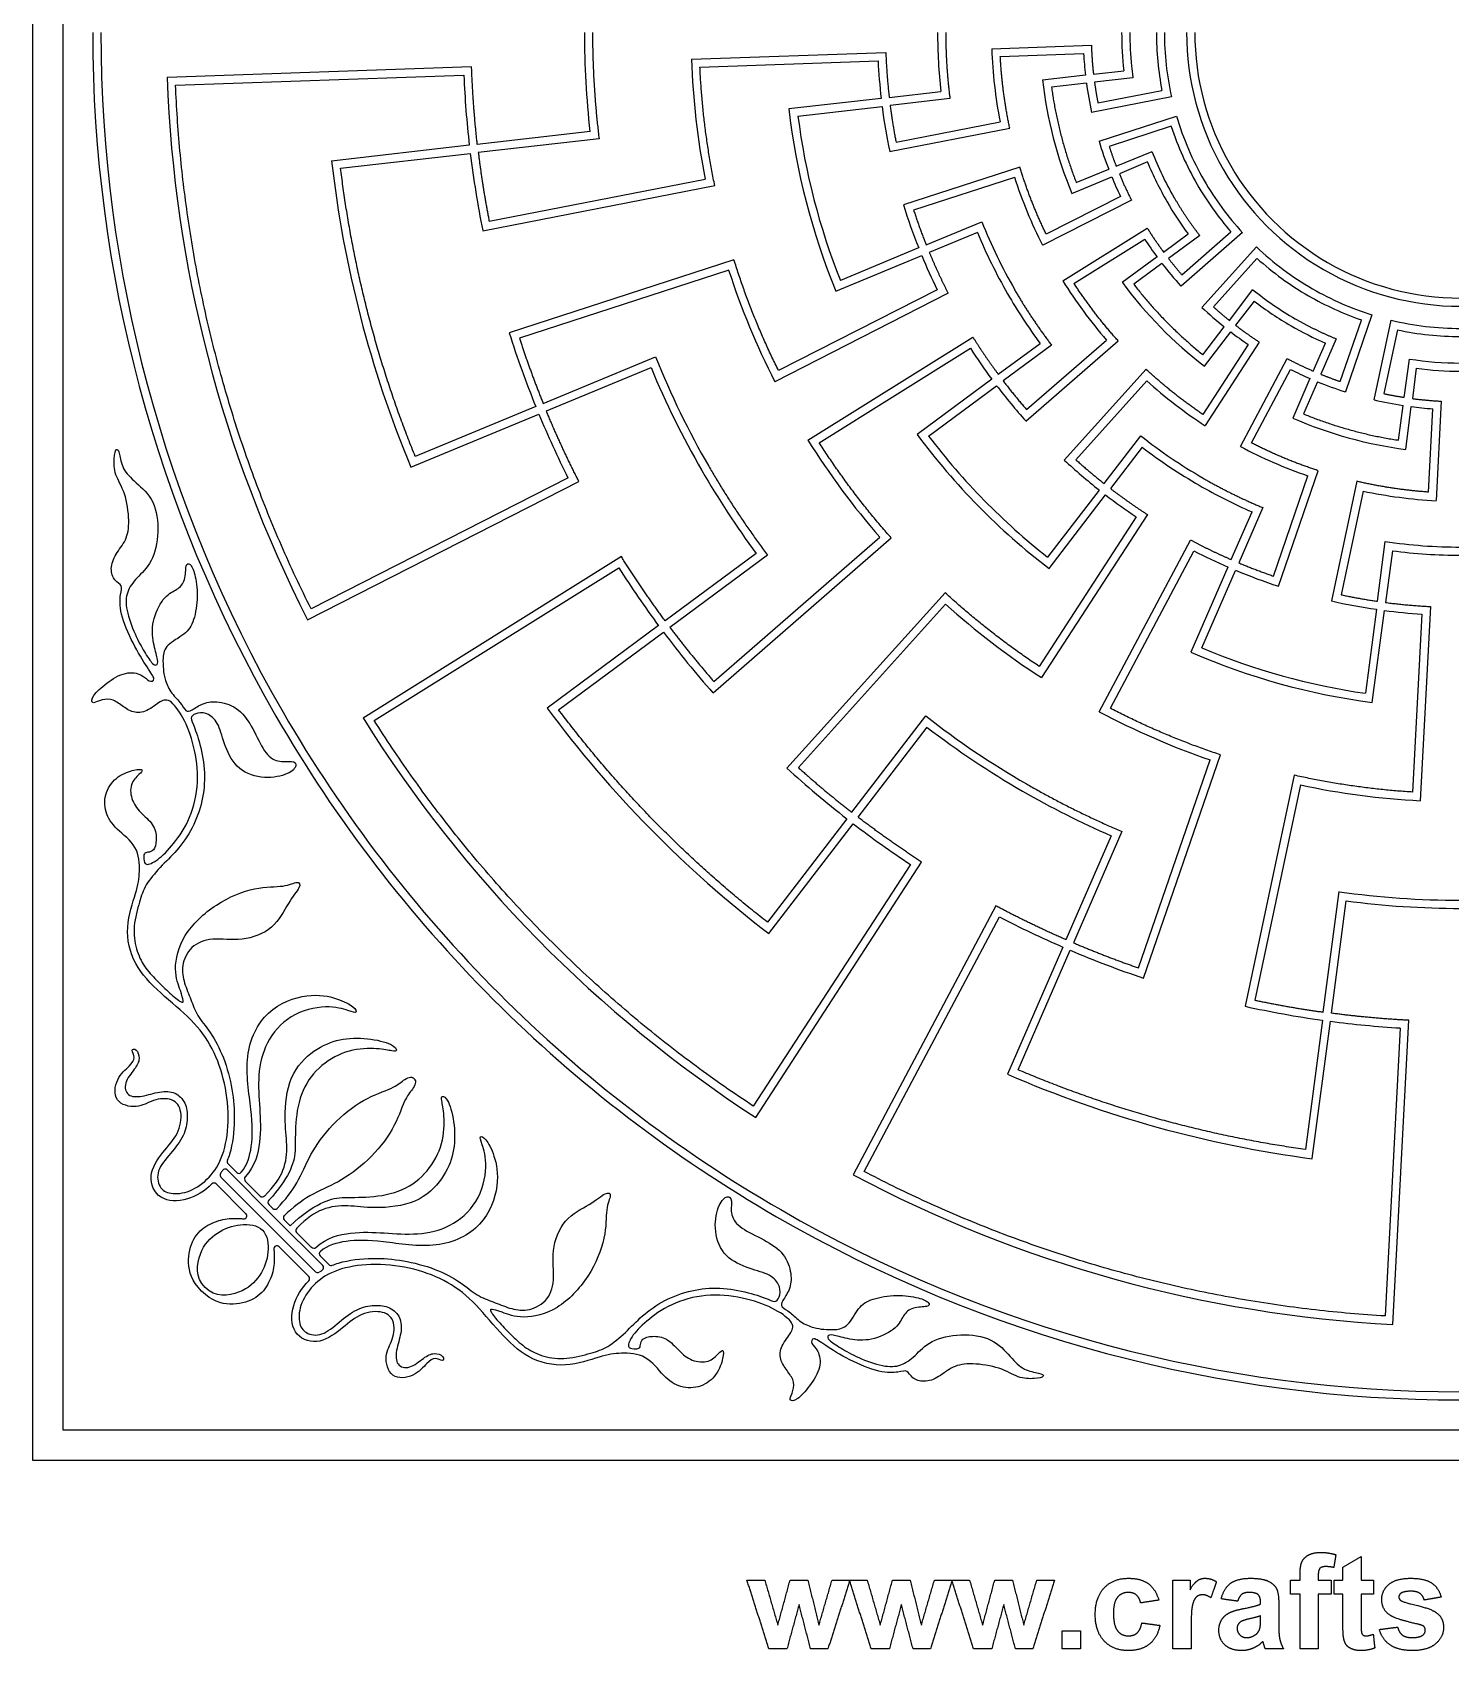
# Model space of a CAD drawing. Header units: millimetres. Extents: x -310 to 90, y -121 to 105.
# Drawn here: x -310.3 to -206.2, y -118.9 to 0 of the extents above; entities that cross this region are included whole.
import ezdxf

# ---------------------------------------------------------------- set-up
doc = ezdxf.new("R2010")
doc.units = ezdxf.units.MM
doc.header["$MEASUREMENT"] = 0
doc.layers.add('Layer 03', color=5, linetype='Continuous')

msp = doc.modelspace()

# ---------------------------------------------------------------- linework, layer by layer
at = {"layer": 'Layer 03'}
for p, q in [((-261.3, -2.55), (-248.22, -2.09)), ((-239.24, -1.78), (-233.12, -1.56)), ((-299.81, -3.89), (-278.64, -3.15)), ((-229.5, -3.34), (-232.32, -3.66)), ((-232.91, -3.73), (-235.48, -4.02)), ((-226.66, -4.73), (-232.54, -5.88)), ((-254.11, -6.15), (-247.92, -5.44)), ((-242.94, -4.87), (-247.33, -5.37)), ((-247.37, -8.76), (-238.55, -7.04)), ((-231.99, -8), (-226.3, -6.15)), ((-268.71, -7.81), (-277.58, -8.82)), ((-287.69, -9.97), (-278.17, -8.89)), ((-230.73, -9.83), (-228.1, -8.74)), ((-237.81, -9.89), (-246.36, -12.67)), ((-233.66, -11.04), (-231.28, -10.06)), ((-277.25, -14.57), (-260.21, -11.26)), ((-230.41, -12.05), (-235.87, -14.83)), ((-244.68, -15.61), (-240.6, -13.92)), ((-233.83, -18.44), (-228.63, -15.2)), ((-224.6, -14.92), (-226.89, -16.61)), ((-221.45, -14.71), (-225.97, -18.64)), ((-245.24, -15.84), (-250.98, -18.22)), ((-224.43, -20.2), (-220.43, -15.75)), ((-258.8, -16.71), (-275.31, -22.07)), ((-227.37, -16.97), (-229.44, -18.5)), ((-243.87, -18.91), (-255.53, -24.85)), ((-222.42, -21.16), (-220.69, -18.9)), ((-211.95, -20.75), (-213.9, -26.41)), ((-211.79, -26.99), (-210.54, -21.14)), ((-224.36, -23.68), (-222.79, -21.63)), ((-214.57, -22.51), (-215.71, -25.11)), ((-252.54, -30.14), (-241.44, -23.2)), ((-235.48, -22.97), (-239.03, -25.6)), ((-237.37, -28.55), (-230.59, -22.66)), ((-221.04, -22.92), (-224.37, -28.06)), ((-272.81, -27.26), (-264.56, -23.84)), ((-228.53, -24.75), (-234.54, -31.43)), ((-220.8, -30.16), (-217.93, -24.76)), ((-209.57, -26.81), (-209.2, -24)), ((-244.51, -29.66), (-239.51, -25.96)), ((-215.95, -25.66), (-216.97, -28.03)), ((-273.36, -27.49), (-282.21, -31.15)), ((-209.99, -29.96), (-209.65, -27.41)), ((-207.49, -27.65), (-207.81, -33.77)), ((-231.62, -33.14), (-228.93, -29.63)), ((-270.99, -32.73), (-289.86, -42.35)), ((-218.82, -40.69), (-215.89, -32.2)), ((-213.06, -32.98), (-214.93, -41.77)), ((-231.99, -33.62), (-235.77, -38.55)), ((-229.27, -35.59), (-236.39, -46.57)), ((-219.97, -34.91), (-221.73, -38.97)), ((-260.34, -48.52), (-247.25, -37.14)), ((-211.54, -41.79), (-210.97, -37.41)), ((-256.33, -38.4), (-263.5, -43.71)), ((-231.16, -49.65), (-225.02, -38.1)), ((-285.22, -50.56), (-267.26, -39.33)), ((-224.45, -45.22), (-221.97, -39.52)), ((-243.3, -41.16), (-254.91, -54.05)), ((-211.62, -42.38), (-212.43, -48.55)), ((-208.28, -42.74), (-208.96, -55.81)), ((-271.68, -49.76), (-263.98, -44.06)), ((-250.15, -57.29), (-244.72, -50.21)), ((-228.73, -69.47), (-223.08, -53.07)), ((-217.65, -54.57), (-221.26, -71.54)), ((-250.52, -57.76), (-256.35, -65.36)), ((-230.31, -58.7), (-233.87, -66.88)), ((-245.84, -61.12), (-257.38, -78.88)), ((-215.52, -71.97), (-214.35, -63.12)), ((-249.25, -83.67), (-239.31, -64.97)), ((-237.93, -76.21), (-234.11, -67.43)), ((-215.59, -72.56), (-216.84, -82.06)), ((-209.87, -73.14), (-210.98, -94.29))]:
    msp.add_line(p, q, dxfattribs=at)
for points in [[(-310.33, -104.89), (-100.55, -104.89), (-100.55, 104.89), (-310.33, 104.89)], [(-308.09, -102.65), (-102.79, -102.65), (-102.79, 102.65), (-308.09, 102.65)]]:
    msp.add_lwpolyline(points, close=True, dxfattribs=at)
for points in [[(-239.87, -1.2), (-232.55, -0.95)], [(-261.92, -1.97), (-247.65, -1.47)], [(-278.07, -2.54), (-300.43, -3.32)], [(-232.99, -3.14), (-236.14, -3.5)], [(-232.4, -3.07), (-230.17, -2.82)], [(-247.4, -4.78), (-243.6, -4.35)], [(-232.07, -5.18), (-227.37, -4.26)], [(-248, -4.85), (-254.77, -5.62)], [(-246.9, -8.06), (-239.25, -6.57)], [(-226.69, -6.9), (-231.24, -8.38)], [(-278.24, -8.29), (-288.35, -9.45)], [(-269.37, -7.28), (-277.65, -8.23)], [(-238.2, -10.65), (-245.61, -13.05)], [(-233.99, -11.83), (-231.06, -10.61)], [(-228.43, -9.52), (-230.5, -10.38)], [(-276.78, -13.87), (-260.92, -10.78)], [(-229.61, -12.32), (-236.13, -15.64)], [(-240.92, -14.7), (-244.46, -16.16)], [(-234.65, -18.26), (-228.45, -14.38)], [(-227.25, -16.14), (-225.44, -14.8)], [(-225.91, -17.8), (-222.3, -14.66)], [(-251.31, -19), (-245.01, -16.39)], [(-227.73, -16.49), (-230.28, -18.38)], [(-220.39, -16.6), (-223.59, -20.16)], [(-259.19, -17.46), (-274.56, -22.46)], [(-243.07, -19.17), (-255.8, -25.66)], [(-220.59, -19.74), (-221.96, -21.52)], [(-214.27, -25.65), (-212.71, -21.13)], [(-253.37, -29.95), (-241.26, -22.38)], [(-224.25, -24.52), (-222.32, -22)], [(-210.08, -21.85), (-211.08, -26.54)], [(-239.39, -25.12), (-236.31, -22.85)], [(-237.31, -27.71), (-231.44, -22.6)], [(-220.22, -22.75), (-224.2, -28.89)], [(-216.26, -24.88), (-215.36, -22.82)], [(-272.58, -27.81), (-264.89, -24.62)], [(-221.61, -30.42), (-218.18, -23.96)], [(-208.69, -24.67), (-208.98, -26.9)], [(-239.87, -25.48), (-245.35, -29.53)], [(-228.49, -25.6), (-233.7, -31.39)], [(-216.5, -25.43), (-217.76, -28.34)], [(-206.86, -27.09), (-207.24, -34.4)], [(-282.53, -31.93), (-273.13, -28.04)], [(-209.47, -30.64), (-209.06, -27.49)], [(-228.82, -30.47), (-231.15, -33.51)], [(-290.12, -43.15), (-270.19, -32.99)], [(-219.19, -39.94), (-216.65, -32.57)], [(-235.66, -39.39), (-231.51, -33.98)], [(-212.6, -33.7), (-214.22, -41.31)], [(-228.44, -35.42), (-236.22, -47.4)], [(-222.28, -38.73), (-220.75, -35.22)], [(-260.29, -47.68), (-248.09, -37.08)], [(-231.97, -49.9), (-225.27, -37.29)], [(-267.07, -38.51), (-286.04, -50.37)], [(-257.16, -38.27), (-263.86, -43.23)], [(-210.45, -38.08), (-210.95, -41.88)], [(-222.52, -39.28), (-225.24, -45.53)], [(-243.26, -42), (-254.07, -54.01)], [(-211.92, -49.23), (-211.03, -42.47)], [(-207.65, -42.18), (-208.4, -56.44)], [(-264.34, -43.58), (-272.52, -49.64)], [(-249.68, -57.66), (-244.61, -51.05)], [(-229.1, -68.72), (-223.84, -53.44)], [(-217.19, -55.28), (-220.55, -71.09)], [(-256.24, -66.2), (-250.04, -58.13)], [(-231.1, -59.01), (-234.42, -66.65)], [(-257.2, -79.71), (-245.02, -60.95)], [(-239.56, -64.17), (-250.06, -83.92)], [(-214.92, -72.05), (-213.84, -63.8)], [(-234.66, -67.19), (-238.71, -76.52)], [(-216.33, -82.73), (-215, -72.64)], [(-210.41, -94.91), (-209.24, -72.57)], [(-295.96, -83.11), (-295.32, -83.75)], [(-296.48, -84.1), (-293.01, -87.57)], [(-292.51, -87.07), (-296.02, -83.56)], [(-294.69, -84.38), (-293.59, -85.48)], [(-294.64, -86.78), (-296.83, -84.59)], [(-292.96, -86.11), (-292.68, -86.39)], [(-293.01, -87.57), (-289.54, -91.04)], [(-289, -90.58), (-292.51, -87.07)], [(-291.83, -87.24), (-291.39, -87.68)], [(-290.92, -88.15), (-289.82, -89.25)], [(-290.03, -91.39), (-292.21, -89.2)], [(-289.19, -89.88), (-288.55, -90.52)]]:
    msp.add_lwpolyline(points, dxfattribs=at)
for centre, radius, start, end in [((-205.44, 0), 100.46, 180, 210), ((-205.44, 0), 99.86, 180, 210), ((-205.44, 0), 64.35, 180, 186.5), ((-205.44, 0), 38.41, 180, 186.5), ((-205.44, 0), 24.89, 180, 186.5), ((-205.44, 0), 22.34, 180, 191), ((-205.44, 0), 21.75, 180, 192.5733), ((-205.44, 0), 20.12, 180, 210), ((-205.44, 0), 19.52, 180, 210), ((-205.44, 0), 56.52, 182, 191), ((-205.44, 0), 42.83, 182.7986, 186.5), ((-205.44, 0), 34.45, 182, 191), ((-205.44, 0), 27.73, 183.2337, 186.5), ((-205.44, 0), 95.04, 182, 207), ((-205.44, 0), 73.27, 182.4669, 186.5), ((-205.44, 0), 30.9, 186.5, 202.5), ((-205.44, 0), 27.73, 187.7337, 192.2337), ((-205.44, 0), 49.65, 186.5, 202.5), ((-205.44, 0), 42.83, 187.2986, 191.7986), ((-205.44, 0), 49.05, 187.1974, 201.8026), ((-205.44, 0), 22.34, 198, 210), ((-205.44, 0), 21.75, 196.4267, 210), ((-205.44, 0), 27.73, 196.7663, 201.2663), ((-205.44, 0), 83.45, 186.5, 202.5), ((-205.44, 0), 73.27, 186.9669, 191.4669), ((-205.44, 0), 24.29, 201.0916, 210), ((-205.44, 0), 34.45, 198, 207), ((-205.44, 0), 27.73, 202.5, 205.7663), ((-205.44, 0), 24.89, 202.5, 210), ((-205.44, 0), 20.12, 210, 240), ((-205.44, 0), 19.52, 210, 240), ((-205.44, 0), 22.34, 210, 221), ((-205.44, 0), 21.75, 210, 222.5733), ((-205.44, 0), 42.83, 197.2014, 201.7014), ((-205.44, 0), 24.89, 210, 216.5), ((-205.44, 0), 37.81, 201.5953, 210), ((-205.44, 0), 38.41, 202.5, 210), ((-205.44, 0), 27.73, 213.2337, 216.5), ((-205.44, 0), 42.83, 202.5, 206.2014), ((-205.44, 0), 21.75, 226.4267, 240), ((-205.44, 0), 22.34, 228, 240), ((-205.44, 0), 56.52, 198, 207), ((-205.44, 0), 27.73, 217.7337, 222.2337), ((-205.44, 0), 20.12, 240, 270), ((-205.44, 0), 19.52, 240, 270), ((-205.44, 0), 34.45, 212, 221), ((-205.44, 0), 30.9, 216.5, 232.5), ((-205.44, 0), 24.29, 231.0916, 240), ((-205.44, 0), 21.75, 240, 252.5733), ((-205.44, 0), 38.41, 210, 216.5), ((-205.44, 0), 27.73, 226.7663, 231.2663), ((-205.44, 0), 24.89, 232.5, 240), ((-205.44, 0), 22.34, 240, 251), ((-205.44, 0), 21.75, 256.4267, 270), ((-205.44, 0), 73.27, 197.5331, 202.0331), ((-205.44, 0), 27.73, 232.5, 235.7663), ((-205.44, 0), 24.89, 240, 246.5), ((-205.44, 0), 22.34, 258, 270), ((-205.44, 0), 42.83, 212.7986, 216.5), ((-205.44, 0), 64.35, 202.5, 210), ((-205.44, 0), 63.75, 201.9634, 210), ((-205.44, 0), 27.73, 243.2337, 246.5), ((-205.44, 0), 24.29, 261.0916, 270), ((-205.44, 0), 24.89, 262.5, 270), ((-205.44, 0), 42.83, 217.2986, 221.7986), ((-205.44, 0), 34.45, 228, 237), ((-205.44, 0), 27.73, 247.7337, 252.2337), ((-205.44, 0), 27.73, 256.7663, 261.2663), ((-205.44, 0), 73.27, 202.5, 206.5331), ((-205.44, 0), 30.9, 246.5, 262.5), ((-205.44, 0), 27.73, 262.5, 265.7663), ((-205.44, 0), 49.65, 216.5, 232.5), ((-205.44, 0), 49.05, 217.1974, 231.8026), ((-205.44, 0), 37.81, 231.5953, 240), ((-205.44, 0), 56.52, 212, 221), ((-205.44, 0), 38.41, 232.5, 240), ((-205.44, 0), 34.45, 242, 251), ((-205.44, 0), 42.83, 227.2014, 231.7014), ((-205.44, 0), 64.35, 210, 216.5), ((-205.44, 0), 38.41, 240, 246.5), ((-205.44, 0), 42.83, 232.5, 236.2014), ((-205.44, 0), 34.45, 258, 267), ((-205.44, 0), 37.81, 261.5953, 270), ((-205.44, 0), 42.83, 242.7986, 246.5), ((-205.44, 0), 38.41, 262.5, 270), ((-205.44, 0), 73.27, 212.4669, 216.5), ((-205.44, 0), 42.83, 247.2986, 251.7986), ((-205.44, 0), 56.52, 228, 237), ((-205.44, 0), 42.83, 257.2014, 261.7014), ((-205.44, 0), 42.83, 262.5, 266.2014), ((-205.44, 0), 73.27, 216.9669, 221.4669), ((-205.44, 0), 49.65, 246.5, 262.5), ((-205.44, 0), 49.05, 247.1974, 261.8026), ((-205.44, 0), 83.45, 216.5, 232.5), ((-205.44, 0), 56.52, 242, 251), ((-205.44, 0), 100.46, 210, 240), ((-205.44, 0), 99.86, 210, 240), ((-205.44, 0), 95.04, 212, 237), ((-205.44, 0), 63.75, 231.9634, 240), ((-205.44, 0), 64.35, 232.5, 240), ((-205.44, 0), 73.27, 227.5331, 232.0331), ((-205.44, 0), 64.35, 240, 246.5), ((-205.44, 0), 56.52, 258, 267), ((-205.44, 0), 73.27, 232.5, 236.5331), ((-205.44, 0), 63.75, 261.9634, 270), ((-205.44, 0), 64.35, 262.5, 270), ((-205.44, 0), 73.27, 242.4669, 246.5), ((-205.44, 0), 73.27, 246.9669, 251.4669), ((-205.44, 0), 73.27, 257.5331, 262.0331), ((-205.44, 0), 73.27, 262.5, 266.5331), ((-205.44, 0), 83.45, 246.5, 262.5), ((-295.8, -82.95), 0.224, 157.9694, 225), ((-296.32, -83.94), 0.224, 146.2873, 225), ((-296.18, -83.72), 0.224, 45, 149.0514), ((-295.16, -83.59), 0.224, 225, 320.1232), ((-294.53, -84.22), 0.224, 137.9031, 225), ((-205.44, 0), 95.04, 242, 267), ((-296.99, -84.75), 0.224, 45, 134.6947), ((-293.43, -85.32), 0.224, 225, 315.8428), ((-294.8, -86.93), 0.224, 263.3831, 45), ((-292.8, -85.95), 0.224, 136.2081, 225), ((-292.52, -86.23), 0.224, 225, 315.9044), ((-205.44, 0), 99.86, 240, 270), ((-291.67, -87.08), 0.224, 134.0956, 225), ((-290.76, -87.99), 0.224, 134.1572, 225), ((-205.44, 0), 100.46, 240, 270), ((-292.37, -89.36), 0.224, 45, 186.6169), ((-289.66, -89.09), 0.224, 225, 312.0969), ((-289.03, -89.72), 0.224, 129.8768, 225), ((-290.19, -91.55), 0.224, 315.3053, 45), ((-289.38, -90.88), 0.224, 225, 303.7127), ((-289.16, -90.74), 0.224, 300.9486, 45), ((-288.39, -90.36), 0.224, 225, 292.0306)]:
    msp.add_arc(centre, radius, start, end, dxfattribs=at)
for points, weights in [([(-269.19, 0), (-269.19, -3.92), (-268.71, -7.81)], [0.929202046027, 0.91249982381, 0.899485231272]), ([(-243.25, 0), (-243.25, -2.45), (-242.94, -4.87)], [0.929202045979, 0.911640278101, 0.898155458973]), ([(-232.55, -0.95), (-232.52, -2.01), (-232.4, -3.07)], [0.919899887398, 0.909932395614, 0.901462358816]), ([(-229.73, 0), (-229.73, -1.68), (-229.5, -3.34)], [0.929202045913, 0.9104660097, 0.896370360703]), ([(-247.65, -1.47), (-247.59, -3.13), (-247.4, -4.78)], [0.919899887453, 0.909932395664, 0.901462358861]), ([(-238.55, -7.04), (-239.1, -4.44), (-239.24, -1.78)], [0.883293262941, 0.896462800412, 0.915464128791]), ([(-277.65, -8.23), (-277.97, -5.39), (-278.07, -2.54)], [0.901462358895, 0.909932395701, 0.919899887494]), ([(-260.21, -11.26), (-261.1, -6.94), (-261.3, -2.55)], [0.884452797029, 0.897898107153, 0.917193897436]), ([(-289.86, -42.35), (-298.97, -24.19), (-299.81, -3.89)], [0.856321924032, 0.866940900205, 0.918289980398]), ([(-235.48, -4.02), (-234.99, -7.64), (-233.66, -11.04)], [0.897356357721, 0.873511020844, 0.862646541842]), ([(-232.32, -3.66), (-232.22, -4.42), (-232.07, -5.18)], [0.896889079203, 0.891211329308, 0.886277466146]), ([(-247.33, -5.37), (-247.16, -6.72), (-246.9, -8.06)], [0.898495751403, 0.891903061089, 0.886277466512]), ([(-277.58, -8.82), (-277.27, -11.36), (-276.78, -13.87)], [0.89972555755, 0.892424219942, 0.886277463857]), ([(-231.24, -8.38), (-231.01, -9.11), (-230.73, -9.83)], [0.868662475442, 0.865407015894, 0.862852989754]), ([(-282.21, -31.15), (-286.36, -20.93), (-287.69, -9.97)], [0.861568699397, 0.872834950412, 0.899936949627]), ([(-235.87, -14.83), (-237.03, -12.44), (-237.81, -9.89)], [0.856901512418, 0.86114620377, 0.870772241922]), ([(-230.5, -10.38), (-230.1, -11.37), (-229.61, -12.32)], [0.86097852863, 0.857834954063, 0.856022272067]), ([(-245.61, -13.05), (-245.19, -14.35), (-244.68, -15.61)], [0.868662475466, 0.864955412317, 0.862157889176]), ([(-226.47, -12.14), (-225.63, -13.6), (-224.6, -14.92)], [0.929202045913, 0.9104660097, 0.896370360703]), ([(-228.45, -14.38), (-227.88, -15.28), (-227.25, -16.14)], [0.919899887398, 0.909932395614, 0.901462358816]), ([(-244.46, -16.16), (-243.82, -17.7), (-243.07, -19.17)], [0.860978528646, 0.857834954075, 0.856022272076]), ([(-226.89, -16.61), (-226.42, -17.22), (-225.91, -17.8)], [0.896889079203, 0.891211329308, 0.886277466146]), ([(-255.53, -24.85), (-257.49, -20.91), (-258.8, -16.71)], [0.856538428512, 0.8605435573, 0.869922506136]), ([(-238.19, -18.91), (-236.96, -21.03), (-235.48, -22.97)], [0.929202045979, 0.911640278101, 0.898155458973]), ([(-230.59, -22.66), (-232.37, -20.68), (-233.83, -18.44)], [0.883293262941, 0.896462800412, 0.915464128791]), ([(-229.44, -18.5), (-227.21, -21.4), (-224.36, -23.68)], [0.897356357721, 0.873511020844, 0.862646541842]), ([(-223.59, -20.16), (-223.02, -20.68), (-222.42, -21.16)], [0.868662475442, 0.865407015894, 0.862852989754]), ([(-217.58, -21.04), (-216.13, -21.87), (-214.57, -22.51)], [0.929202045913, 0.9104660097, 0.896370360703]), ([(-274.56, -22.46), (-273.77, -24.89), (-272.81, -27.26)], [0.868662473554, 0.864615940057, 0.861653154223]), ([(-241.26, -22.38), (-240.38, -23.79), (-239.39, -25.12)], [0.919899887453, 0.909932395664, 0.901462358861]), ([(-221.96, -21.52), (-221.11, -22.17), (-220.22, -22.75)], [0.86097852863, 0.857834954812, 0.856022272932]), ([(-224.37, -28.06), (-226.58, -26.57), (-228.53, -24.75)], [0.856901512418, 0.86114620377, 0.870772241922]), ([(-218.18, -23.96), (-217.23, -24.46), (-216.26, -24.88)], [0.919899887398, 0.909932395614, 0.901462358816]), ([(-239.03, -25.6), (-238.21, -26.68), (-237.31, -27.71)], [0.898495751403, 0.891903059517, 0.88627746383]), ([(-215.71, -25.11), (-215, -25.4), (-214.27, -25.65)], [0.896889079203, 0.891211327954, 0.886277463794]), ([(-211.08, -26.54), (-210.33, -26.7), (-209.57, -26.81)], [0.868662475442, 0.865407015894, 0.862852989754]), ([(-208.98, -26.9), (-207.92, -27.04), (-206.86, -27.09)], [0.86097852863, 0.857834954063, 0.856022272067]), ([(-270.19, -32.99), (-271.49, -30.45), (-272.58, -27.81)], [0.856022272083, 0.857834954516, 0.860978530157]), ([(-216.97, -28.03), (-213.6, -29.41), (-209.99, -29.96)], [0.897356357721, 0.873511020844, 0.862646541842]), ([(-247.25, -37.14), (-250.17, -33.85), (-252.54, -30.14)], [0.884452797029, 0.897898107153, 0.917193897436]), ([(-215.89, -32.2), (-218.43, -31.37), (-220.8, -30.16)], [0.883293262941, 0.896462800412, 0.915464128791]), ([(-260.65, -31.87), (-258.69, -35.27), (-256.33, -38.4)], [0.929202046027, 0.91249982381, 0.899485231272]), ([(-233.7, -31.39), (-232.69, -32.3), (-231.62, -33.14)], [0.868662475466, 0.864955412317, 0.862157889176]), ([(-224.34, -32.75), (-222.23, -33.97), (-219.97, -34.91)], [0.929202045979, 0.911640278101, 0.898155458973]), ([(-207.81, -33.77), (-210.46, -33.58), (-213.06, -32.98)], [0.856901512418, 0.861146204782, 0.870772246512]), ([(-231.15, -33.51), (-229.83, -34.52), (-228.44, -35.42)], [0.860978528646, 0.857834954075, 0.856022272076]), ([(-225.27, -37.29), (-223.8, -38.07), (-222.28, -38.73)], [0.919899887453, 0.909932395664, 0.901462358861]), ([(-263.86, -43.23), (-265.56, -40.93), (-267.07, -38.51)], [0.901462358895, 0.909932395701, 0.919899887494]), ([(-221.73, -38.97), (-220.48, -39.49), (-219.19, -39.94)], [0.898495751403, 0.891903061089, 0.886277466512]), ([(-236.39, -46.57), (-240.06, -44.13), (-243.3, -41.16)], [0.856538428512, 0.8605435573, 0.869922506136]), ([(-214.22, -41.31), (-212.89, -41.6), (-211.54, -41.79)], [0.868662475466, 0.864955412317, 0.862157889176]), ([(-210.95, -41.88), (-209.31, -42.09), (-207.65, -42.18)], [0.860978528646, 0.857834954075, 0.856022272076]), ([(-263.5, -43.71), (-261.96, -45.75), (-260.29, -47.68)], [0.89972555755, 0.892424219942, 0.886277463857]), ([(-256.35, -65.36), (-265.05, -58.58), (-271.68, -49.76)], [0.861568699397, 0.872834950412, 0.899936949627]), ([(-223.08, -53.07), (-227.26, -51.68), (-231.16, -49.65)], [0.884452797029, 0.897898107153, 0.917193897436]), ([(-257.38, -78.88), (-274.34, -67.71), (-285.22, -50.56)], [0.856321924032, 0.866940900205, 0.918289980398]), ([(-254.07, -54.01), (-252.17, -55.72), (-250.15, -57.29)], [0.868662473554, 0.864615940057, 0.861653154223]), ([(-208.96, -55.81), (-213.35, -55.53), (-217.65, -54.57)], [0.856538428512, 0.8605435573, 0.869922506136]), ([(-237.31, -55.21), (-233.92, -57.17), (-230.31, -58.7)], [0.929202046027, 0.91249982381, 0.899485231272]), ([(-245.02, -60.95), (-247.41, -59.39), (-249.68, -57.66)], [0.856022272083, 0.857834954084, 0.860978528658]), ([(-234.42, -66.65), (-237.04, -65.51), (-239.56, -64.17)], [0.901462358895, 0.909932395701, 0.919899887494]), ([(-233.87, -66.88), (-231.52, -67.88), (-229.1, -68.72)], [0.89972555755, 0.892424219942, 0.886277463857]), ([(-220.55, -71.09), (-218.05, -71.62), (-215.52, -71.97)], [0.868662473554, 0.864615940057, 0.861653154223]), ([(-209.24, -72.57), (-212.09, -72.43), (-214.92, -72.05)], [0.856022272083, 0.857834954516, 0.860978530157]), ([(-216.84, -82.06), (-227.77, -80.54), (-237.93, -76.21)], [0.861568699397, 0.872834950412, 0.899936949627]), ([(-210.98, -94.29), (-231.26, -93.09), (-249.25, -83.67)], [0.856321924032, 0.866940900205, 0.918289980398])]:
    msp.add_rational_spline(points, weights, degree=2, dxfattribs=at)
for points, knots in [([(-297.14, -84.59), (-297.66, -85.11), (-298.97, -85.92), (-301.1, -85.87), (-301.95, -83.99), (-300.74, -82.2), (-299.55, -80.96), (-299.27, -79.23), (-299.95, -78.22), (-301.52, -78.37), (-302.57, -79.1), (-304.43, -78.64), (-304.21, -76.78), (-303.1, -75.88), (-302.73, -75.31), (-303.15, -74.68), (-302.68, -74.63), (-302.38, -75.38), (-302.75, -76.11), (-303.67, -77.19), (-303.39, -78.19), (-302.31, -78.22), (-300.94, -77.76), (-299.82, -77.8), (-299.02, -78.6), (-298.9, -79.75), (-299.13, -81.04), (-300.17, -82.36), (-301.28, -83.63), (-301.04, -84.9), (-300.27, -85.38), (-298.76, -85.25), (-297.26, -84.17), (-296.27, -82.59), (-295.98, -80.93), (-295.96, -80.02), (-295.93, -79.11), (-296.12, -77.16), (-297.03, -74.58), (-298.53, -72.53), (-300.97, -70.58), (-302.97, -68.53), (-303.59, -65.71), (-302.63, -63.04), (-302.41, -61.74), (-302.53, -59.75), (-304.24, -58.52), (-305.06, -57.32), (-305.03, -55.77), (-304.08, -54.56), (-302.75, -54.12), (-302.12, -54.12), (-302.44, -54.47), (-303.2, -55.16), (-303.07, -56.49), (-302.31, -57.41), (-301.3, -58.26), (-301.17, -59.4), (-301.39, -60.16), (-301.87, -60.23), (-302.15, -60.29), (-302.15, -60.7), (-302.09, -61.27), (-301.17, -60.89), (-299.97, -59.69), (-298.67, -57.79), (-298.03, -55.08), (-298.41, -52.35), (-299.23, -50.23), (-300.29, -48.85), (-301, -49.17), (-302.06, -50.02), (-303.05, -49.98), (-303.84, -49.38), (-304.58, -48.88), (-305.45, -49.08), (-305.99, -49.38), (-305.99, -48.77), (-304.92, -47.8), (-303.47, -46.89), (-302.19, -47.16), (-301.79, -47.76), (-301.21, -47.6), (-301.82, -46.79), (-302.96, -44.94), (-303.95, -42.58), (-303.88, -41.18), (-303.65, -40.62), (-304.32, -40.33), (-304.65, -39.42), (-304.26, -38.31), (-303.39, -37.33), (-303.16, -35.99), (-303.48, -33.73), (-304.32, -32.5), (-304.36, -31.22), (-304.17, -30.45), (-303.9, -30.87), (-303.77, -32.08), (-302.78, -33.03), (-301.3, -34.32), (-300.97, -36.72), (-301.5, -39.01), (-302.71, -40.08), (-303.44, -41.07), (-303.5, -42.35), (-302.79, -44.31), (-302.08, -45.55), (-301.47, -46.51), (-301.11, -46.51), (-301.11, -46), (-301.52, -44.73), (-301.55, -43.07), (-300.59, -41.28), (-299.68, -40.98), (-299.04, -40.28), (-299.1, -39.02), (-298.75, -38.96), (-298.38, -39.68), (-298.14, -41.39), (-298.43, -43.3), (-299.06, -44.25), (-300.57, -44.97), (-300.77, -45.96), (-300.71, -46.8), (-300.63, -47.44), (-300.23, -48.49), (-299.42, -49.22), (-299.05, -49.95), (-298.67, -49.85), (-297.83, -49.24), (-296.67, -49.08), (-295.11, -49.62), (-294.1, -51.11), (-293.31, -52.95), (-292.32, -53.68), (-291.16, -53.46), (-290.82, -53.82), (-291.41, -54.5), (-293.25, -54.9), (-295.28, -54.28), (-296.24, -52.44), (-296.6, -50.77), (-297.38, -50), (-298.22, -49.93), (-298.75, -50.28), (-298.57, -50.67), (-297.99, -52.2), (-297.6, -54.44), (-297.79, -56.45), (-298.51, -58.49), (-299.72, -60.16), (-300.95, -61.3), (-302.1, -62.68), (-302.43, -63.75), (-302.97, -65.69), (-302.74, -67.39), (-302.14, -68.65), (-301.22, -69.62), (-300.23, -70.61), (-299.3, -71.34), (-299.22, -71.22), (-299.38, -70.52), (-300.02, -68.98), (-299.42, -66.3), (-296.89, -63.91), (-293.86, -62.69), (-291.75, -62.82), (-290.77, -62.28), (-290.56, -62.72), (-291.52, -63.84), (-292.54, -65.92), (-294.95, -66.83), (-297.19, -66.45), (-298.76, -67.09), (-299.44, -68.6), (-299.19, -69.84), (-298.67, -71.06), (-298.28, -72.23), (-297.27, -73.35), (-296.24, -75.24), (-295.59, -77.69), (-295.44, -79.85), (-295.62, -81.79), (-295.95, -82.72), (-296.01, -82.87)], [251.834179, 251.834179, 251.834179, 251.834179, 252.777115, 253.786401, 254.795687, 255.804973, 256.814259, 257.823545, 258.832831, 259.842117, 260.851403, 261.860689, 262.869974, 263.87926, 264.888546, 265.897832, 266.907118, 267.916404, 268.92569, 269.934976, 270.944262, 271.953548, 272.962834, 273.97212, 274.981406, 275.990692, 276.999978, 278.009264, 279.018549, 280.027835, 281.037121, 282.046407, 283.055693, 284.064979, 285.074265, 285.074265, 285.074265, 286.083551, 287.092837, 288.102123, 289.111409, 290.120695, 291.129981, 292.139267, 293.148553, 294.157839, 295.167125, 296.17641, 297.185696, 298.194982, 299.204268, 300.213554, 301.22284, 302.232126, 303.241412, 304.250698, 305.259984, 306.26927, 307.278556, 308.287842, 309.297128, 310.306414, 311.3157, 312.324985, 313.334271, 314.343557, 315.352843, 316.362129, 317.371415, 318.380701, 319.389987, 320.399273, 321.408559, 322.417845, 323.427131, 324.436417, 325.445703, 326.454989, 327.464275, 328.47356, 329.482846, 330.492132, 331.501418, 332.510704, 333.51999, 334.529276, 335.538562, 336.547848, 337.557134, 338.56642, 339.575706, 340.584992, 341.594278, 342.603564, 343.61285, 344.622135, 345.631421, 346.640707, 347.649993, 348.659279, 349.668565, 350.677851, 351.687137, 352.696423, 353.705709, 354.714995, 355.724281, 356.733567, 357.742853, 358.752139, 359.761425, 360.77071, 361.779996, 362.789282, 363.798568, 364.807854, 365.81714, 366.826426, 367.835712, 368.844998, 369.854284, 370.86357, 371.872856, 372.882142, 373.891428, 374.900714, 375.91, 376.919285, 377.928571, 378.937857, 379.947143, 380.956429, 381.965715, 382.975001, 383.984287, 384.993573, 386.002859, 387.012145, 388.021431, 389.030717, 390.040003, 391.049289, 392.058575, 393.06786, 394.077146, 395.086432, 396.095718, 397.105004, 398.11429, 399.123576, 400.132862, 401.142148, 402.151434, 403.16072, 404.170006, 405.179292, 406.188578, 407.197864, 408.20715, 409.216435, 410.225721, 411.235007, 412.244293, 413.253579, 414.262865, 415.272151, 416.281437, 417.290723, 418.300009, 419.309295, 420.318581, 421.327867, 422.337153, 423.346439, 424.355725, 425.36501, 426.374296, 427.383582, 428.392868, 429.402154, 430.41144, 431.420726, 432.430012, 433.439298, 433.63607, 433.63607, 433.63607, 433.63607]), ([(-294.99, -83.73), (-294.54, -83.2), (-294.14, -81.82), (-294.15, -79.42), (-294.92, -75.08), (-293.25, -71.67), (-289.99, -70.51), (-287.83, -70.95), (-286.61, -71.61), (-286.47, -72.07), (-286.96, -71.93), (-288.59, -71.37), (-291.51, -72.09), (-293.26, -74.18), (-293.82, -76.58), (-293.61, -79.07), (-293.52, -81.38), (-293.95, -83.25), (-294.69, -84.07)], [434.66606, 434.66606, 434.66606, 434.66606, 436.140181, 437.782672, 439.425162, 441.067653, 442.710143, 444.352633, 445.995124, 447.637614, 449.280105, 450.922595, 452.565085, 454.207576, 455.850066, 457.492557, 459.135047, 460.680312, 460.680312, 460.680312, 460.680312]), ([(-293.27, -85.48), (-292.54, -84.73), (-291.74, -83.56), (-291.56, -81.7), (-291.87, -79.94), (-291.56, -76.55), (-289.63, -74.66), (-287.8, -73.89), (-285.7, -73.83), (-283.73, -74.33), (-283.51, -74.86), (-283.81, -74.86), (-284.87, -74.61), (-287.09, -74.66), (-289.16, -75.77), (-290.62, -77.61), (-291.07, -80.18), (-290.97, -82.28), (-291.27, -83.54), (-292.23, -85.03), (-292.96, -85.79)], [462.188065, 462.188065, 462.188065, 462.188065, 463.459365, 464.820812, 466.18226, 467.543707, 468.905154, 470.266602, 471.628049, 472.989496, 474.350944, 475.712391, 477.073838, 478.435286, 479.796733, 481.15818, 482.519628, 483.881075, 485.242522, 486.517291, 486.517291, 486.517291, 486.517291]), ([(-292.36, -86.39), (-291.74, -85.75), (-290.76, -84.47), (-290.01, -82.48), (-288.38, -80.18), (-285.98, -78.27), (-283.74, -77.55), (-283.11, -76.96), (-282.5, -76.64), (-282.29, -76.85)], [487.253338, 487.253338, 487.253338, 487.253338, 488.572909, 490.003357, 491.433805, 492.864253, 494.294701, 495.72515, 497.155598, 497.155598, 497.155598, 497.155598]), ([(-282.29, -76.85), (-282.08, -77.06), (-282.4, -77.67), (-282.99, -78.3), (-283.71, -80.54), (-285.62, -82.94), (-287.92, -84.57), (-289.91, -85.32), (-291.18, -86.3), (-291.82, -86.92)], [497.155598, 497.155598, 497.155598, 497.155598, 498.586046, 500.016494, 501.446942, 502.87739, 504.307838, 505.738286, 507.057857, 507.057857, 507.057857, 507.057857]), ([(-291.39, -87.68), (-290.57, -86.85), (-289, -85.84), (-287.71, -85.53), (-285.62, -85.63), (-283.05, -85.18), (-281.21, -83.72), (-280.1, -81.65), (-280.05, -79.43), (-280.3, -78.37), (-280.3, -78.07), (-279.77, -78.29), (-279.26, -80.26), (-279.33, -82.36), (-280.1, -84.19), (-281.98, -86.12), (-285.38, -86.44), (-287.14, -86.12), (-289, -86.3), (-290.17, -87.1), (-290.91, -87.83)], [0.541138, 0.541138, 0.541138, 0.541138, 1.902585, 3.264032, 4.62548, 5.986927, 7.348374, 8.709822, 10.071269, 11.432716, 12.794164, 14.155611, 15.517058, 16.878506, 18.239953, 19.6014, 20.962848, 22.324295, 23.685742, 24.957043, 24.957043, 24.957043, 24.957043]), ([(-289.51, -89.26), (-288.69, -88.51), (-286.82, -88.08), (-284.5, -88.17), (-282.02, -88.38), (-279.62, -87.83), (-277.53, -86.07), (-276.81, -83.15), (-277.37, -81.52), (-277.51, -81.03), (-277.05, -81.18), (-276.39, -82.39), (-275.95, -84.56), (-277.1, -87.81), (-280.52, -89.48), (-284.86, -88.72), (-287.26, -88.7), (-288.63, -89.1), (-289.17, -89.55)], [26.464795, 26.464795, 26.464795, 26.464795, 28.010061, 29.652551, 31.295041, 32.937532, 34.580022, 36.222513, 37.865003, 39.507493, 41.149984, 42.792474, 44.434964, 46.077455, 47.719945, 49.362435, 51.004926, 52.479047, 52.479047, 52.479047, 52.479047]), ([(-288.31, -90.57), (-288.16, -90.51), (-287.23, -90.18), (-285.29, -90), (-283.13, -90.16), (-280.68, -90.8), (-278.79, -91.83), (-277.67, -92.84), (-276.5, -93.24), (-275.28, -93.75), (-274.04, -94), (-272.53, -93.32), (-271.89, -91.75), (-272.27, -89.51), (-271.36, -87.1), (-269.28, -86.08), (-268.16, -85.13), (-267.72, -85.33), (-268.26, -86.32), (-268.12, -88.43), (-269.35, -91.45), (-271.74, -93.98), (-274.41, -94.58), (-275.96, -93.94), (-276.66, -93.78), (-276.78, -93.86), (-276.05, -94.79), (-275.06, -95.78), (-274.09, -96.7), (-272.83, -97.3), (-271.12, -97.53), (-269.19, -96.99), (-268.12, -96.66), (-266.74, -95.51), (-265.6, -94.28), (-263.93, -93.07), (-261.89, -92.35), (-259.88, -92.16), (-257.64, -92.55), (-256.11, -93.13), (-255.72, -93.32), (-255.37, -92.78), (-255.43, -91.94), (-256.21, -91.16), (-257.88, -90.8), (-259.71, -89.85), (-260.34, -87.81), (-259.94, -85.98), (-259.26, -85.38), (-258.89, -85.72), (-259.12, -86.88), (-258.39, -87.87), (-256.55, -88.66), (-255.05, -89.68), (-254.52, -91.23), (-254.68, -92.39), (-255.29, -93.23), (-255.39, -93.62), (-254.66, -93.98), (-253.93, -94.79), (-252.88, -95.19), (-252.24, -95.27), (-251.4, -95.33), (-250.41, -95.13), (-249.69, -93.62), (-248.74, -93), (-246.83, -92.7), (-245.12, -92.94), (-244.4, -93.31), (-244.46, -93.66), (-245.72, -93.6), (-246.42, -94.24), (-246.71, -95.15), (-248.51, -96.11), (-250.17, -96.08), (-251.44, -95.67), (-251.95, -95.67), (-251.95, -96.03), (-250.98, -96.64), (-249.75, -97.35), (-247.79, -98.06), (-246.51, -98), (-245.52, -97.27), (-244.45, -96.06), (-242.16, -95.54), (-239.76, -95.87), (-238.46, -97.34), (-237.52, -98.33), (-236.31, -98.46), (-235.89, -98.73), (-236.66, -98.93), (-237.94, -98.88), (-239.17, -98.05), (-241.42, -97.72), (-242.77, -97.95), (-243.75, -98.83), (-244.86, -99.21), (-245.77, -98.88), (-246.06, -98.21), (-246.62, -98.44), (-248.01, -98.51), (-250.38, -97.53), (-252.23, -96.38), (-253.03, -95.77), (-253.2, -96.35), (-252.6, -96.75), (-252.33, -98.03), (-253.24, -99.48), (-254.21, -100.55), (-254.82, -100.55), (-254.52, -100.02), (-254.31, -99.14), (-254.82, -98.4), (-255.42, -97.61), (-255.46, -96.62), (-254.61, -95.56), (-254.29, -94.85), (-255.67, -93.79), (-257.79, -92.98), (-260.52, -92.59), (-263.23, -93.23), (-265.13, -94.53), (-266.33, -95.73), (-266.71, -96.65), (-266.14, -96.71), (-265.73, -96.71), (-265.66, -96.43), (-265.6, -95.95), (-264.84, -95.73), (-263.7, -95.86), (-262.85, -96.87), (-261.93, -97.63), (-260.6, -97.76), (-259.91, -97), (-259.56, -96.68), (-259.56, -97.31), (-260, -98.64), (-261.2, -99.59), (-262.75, -99.62), (-263.96, -98.8), (-265.19, -97.09), (-267.18, -96.97), (-268.48, -97.19), (-271.15, -98.15), (-273.96, -97.53), (-276.02, -95.53), (-277.97, -93.1), (-280.02, -91.59), (-282.59, -90.68), (-284.55, -90.49), (-285.46, -90.52), (-286.36, -90.54), (-288.03, -90.83), (-289.61, -91.82), (-290.69, -93.32), (-290.82, -94.83), (-290.33, -95.6), (-289.07, -95.84), (-287.8, -94.73), (-286.48, -93.7), (-285.19, -93.46), (-284.04, -93.58), (-283.24, -94.38), (-283.19, -95.5), (-283.66, -96.87), (-283.63, -97.95), (-282.63, -98.24), (-281.55, -97.31), (-280.82, -96.94), (-280.07, -97.24), (-280.12, -97.71), (-280.75, -97.29), (-281.31, -97.67), (-282.22, -98.78), (-284.08, -98.99), (-284.54, -97.13), (-283.8, -96.08), (-283.66, -94.51), (-284.67, -93.83), (-286.4, -94.12), (-287.64, -95.3), (-289.43, -96.51), (-291.31, -95.67), (-291.36, -93.54), (-290.54, -92.23), (-290.03, -91.7)], [53.509038, 53.509038, 53.509038, 53.509038, 53.705809, 54.715095, 55.724381, 56.733667, 57.742953, 58.752239, 59.761525, 60.770811, 61.780097, 62.789383, 63.798669, 64.807955, 65.817241, 66.826527, 67.835813, 68.845098, 69.854384, 70.86367, 71.872956, 72.882242, 73.891528, 74.900814, 75.9101, 76.919386, 77.928672, 78.937958, 79.947244, 80.95653, 81.965816, 82.975102, 83.984388, 84.993673, 86.002959, 87.012245, 88.021531, 89.030817, 90.040103, 91.049389, 92.058675, 93.067961, 94.077247, 95.086533, 96.095819, 97.105105, 98.114391, 99.123677, 100.132962, 101.142248, 102.151534, 103.16082, 104.170106, 105.179392, 106.188678, 107.197964, 108.20725, 109.216536, 110.225822, 111.235108, 112.244394, 113.25368, 114.262966, 115.272252, 116.281537, 117.290823, 118.300109, 119.309395, 120.318681, 121.327967, 122.337253, 123.346539, 124.355825, 125.365111, 126.374397, 127.383683, 128.392969, 129.402255, 130.411541, 131.420827, 132.430112, 133.439398, 134.448684, 135.45797, 136.467256, 137.476542, 138.485828, 139.495114, 140.5044, 141.513686, 142.522972, 143.532258, 144.541544, 145.55083, 146.560116, 147.569401, 148.578687, 149.587973, 150.597259, 151.606545, 152.615831, 153.625117, 154.634403, 155.643689, 156.652975, 157.662261, 158.671547, 159.680833, 160.690119, 161.699405, 162.708691, 163.717976, 164.727262, 165.736548, 166.745834, 167.75512, 168.764406, 169.773692, 170.782978, 171.792264, 172.80155, 173.810836, 174.820122, 175.829408, 176.838694, 177.84798, 178.857266, 179.866551, 180.875837, 181.885123, 182.894409, 183.903695, 184.912981, 185.922267, 186.931553, 187.940839, 188.950125, 189.959411, 190.968697, 191.977983, 192.987269, 193.996555, 195.00584, 196.015126, 197.024412, 198.033698, 199.042984, 200.05227, 201.061556, 202.070842, 202.070842, 202.070842, 203.080128, 204.089414, 205.0987, 206.107986, 207.117272, 208.126558, 209.135844, 210.14513, 211.154415, 212.163701, 213.172987, 214.182273, 215.191559, 216.200845, 217.210131, 218.219417, 219.228703, 220.237989, 221.247275, 222.256561, 223.265847, 224.275133, 225.284419, 226.293705, 227.30299, 228.312276, 229.321562, 230.330848, 231.340134, 232.34942, 233.358706, 234.367992, 235.310928, 235.310928, 235.310928, 235.310928]), ([(-297.9, -92.46), (-298.65, -91.72), (-299.01, -90.37), (-298.59, -88.5), (-297.46, -87.53), (-296.15, -87.11), (-295.32, -87.11), (-294.87, -87.15), (-294.83, -87.16)], [243.572554, 243.572554, 243.572554, 243.572554, 244.663889, 245.755224, 246.84656, 247.937895, 249.02923, 249.157681, 249.157681, 249.157681, 249.157681]), ([(-292.6, -89.39), (-292.59, -89.43), (-292.55, -89.88), (-292.54, -90.71), (-292.97, -92.03), (-293.94, -93.15), (-295.8, -93.58), (-297.15, -93.21), (-297.9, -92.46)], [237.987426, 237.987426, 237.987426, 237.987426, 238.115877, 239.207212, 240.298548, 241.389883, 242.481218, 243.572554, 243.572554, 243.572554, 243.572554])]:
    msp.add_open_spline(points, degree=3, knots=knots, dxfattribs=at)
for points, degree in [([(-296.37, -83.61), (-296.41, -83.68), (-296.46, -83.75), (-296.5, -83.81)], 3), ([(-297.64, -92.2), (-298.38, -91.45), (-298.17, -89.5), (-296.79, -88.06), (-295.07, -87.45), (-293.8, -87.61), (-293.43, -87.99)], 3), ([(-293.43, -87.99), (-293.05, -88.37), (-292.88, -89.64), (-293.49, -91.35), (-294.94, -92.73), (-296.89, -92.94), (-297.64, -92.2)], 3), ([(-289.25, -91.07), (-289.18, -91.02), (-289.12, -90.98), (-289.04, -90.93)], 3), ([(-216.61, -111.85), (-216.25, -111.66), (-215.7, -111.66)], 2), ([(-215.7, -111.66), (-215.13, -111.66), (-214.6, -111.83)], 2), ([(-217.23, -113.31), (-217.23, -112.68), (-217.1, -112.36)], 2), ([(-217.1, -112.36), (-216.96, -112.05), (-216.61, -111.85)], 2), ([(-215.77, -112.83), (-215.89, -112.96), (-215.89, -113.34)], 2), ([(-215.35, -112.7), (-215.64, -112.7), (-215.77, -112.83)], 2), ([(-214.75, -112.77), (-215.06, -112.7), (-215.35, -112.7)], 2), ([(-214.6, -111.83), (-214.67, -112.3), (-214.75, -112.77)], 2), ([(-214.08, -112.74), (-213.41, -112.35), (-212.74, -111.96)], 2), ([(-214.08, -113.69), (-214.08, -113.21), (-214.08, -112.74)], 2), ([(-212.74, -111.96), (-212.74, -112.82), (-212.74, -113.69)], 2), ([(-256.23, -118.74), (-257.04, -116.22), (-257.85, -113.69)], 2), ([(-257.85, -113.69), (-257.19, -113.69), (-256.54, -113.69)], 2), ([(-256.54, -113.69), (-256.06, -115.35), (-255.58, -117)], 2), ([(-255.58, -117), (-255.13, -115.35), (-254.68, -113.69)], 2), ([(-254.68, -113.69), (-254.03, -113.69), (-253.38, -113.69)], 2), ([(-253.38, -113.69), (-252.97, -115.35), (-252.56, -117)], 2), ([(-252.56, -117), (-252.08, -115.35), (-251.6, -113.69)], 2), ([(-250.29, -113.69), (-251.09, -116.22), (-251.9, -118.74)], 2), ([(-251.6, -113.69), (-250.94, -113.69), (-250.29, -113.69)], 2), ([(-248.72, -118.74), (-249.52, -116.22), (-250.33, -113.69)], 2), ([(-250.33, -113.69), (-249.67, -113.69), (-249.02, -113.69)], 2), ([(-249.02, -113.69), (-248.54, -115.35), (-248.06, -117)], 2), ([(-248.06, -117), (-247.61, -115.35), (-247.16, -113.69)], 2), ([(-247.16, -113.69), (-246.51, -113.69), (-245.87, -113.69)], 2), ([(-245.87, -113.69), (-245.45, -115.35), (-245.04, -117)], 2), ([(-245.04, -117), (-244.56, -115.35), (-244.08, -113.69)], 2), ([(-242.77, -113.69), (-243.57, -116.22), (-244.38, -118.74)], 2), ([(-244.08, -113.69), (-243.42, -113.69), (-242.77, -113.69)], 2), ([(-241.2, -118.74), (-242, -116.22), (-242.81, -113.69)], 2), ([(-242.81, -113.69), (-242.16, -113.69), (-241.5, -113.69)], 2), ([(-241.5, -113.69), (-241.02, -115.35), (-240.54, -117)], 2), ([(-240.54, -117), (-240.09, -115.35), (-239.65, -113.69)], 2), ([(-239.65, -113.69), (-239, -113.69), (-238.35, -113.69)], 2), ([(-238.35, -113.69), (-237.93, -115.35), (-237.52, -117)], 2), ([(-237.52, -117), (-237.04, -115.35), (-236.56, -113.69)], 2), ([(-235.25, -113.69), (-236.06, -116.22), (-236.86, -118.74)], 2), ([(-236.56, -113.69), (-235.9, -113.69), (-235.25, -113.69)], 2), ([(-231.61, -114.26), (-230.96, -113.56), (-229.84, -113.56)], 2), ([(-229.84, -113.56), (-228.92, -113.56), (-228.38, -113.95)], 2), ([(-228.38, -113.95), (-227.84, -114.35), (-227.6, -115.16)], 2), ([(-226.56, -118.74), (-226.56, -116.22), (-226.56, -113.69)], 2), ([(-226.56, -113.69), (-225.94, -113.69), (-225.31, -113.69)], 2), ([(-225.31, -113.69), (-225.31, -114.05), (-225.31, -114.4)], 2), ([(-225.31, -114.4), (-225.01, -113.9), (-224.76, -113.73)], 2), ([(-224.76, -113.73), (-224.52, -113.56), (-224.21, -113.56)], 2), ([(-224.21, -113.56), (-223.77, -113.56), (-223.37, -113.81)], 2), ([(-223.37, -113.81), (-223.57, -114.4), (-223.78, -114.99)], 2), ([(-223.02, -115.07), (-222.82, -114.3), (-222.33, -113.93)], 2), ([(-222.33, -113.93), (-221.84, -113.56), (-220.87, -113.56)], 2), ([(-220.87, -113.56), (-220, -113.56), (-219.57, -113.77)], 2), ([(-219.57, -113.77), (-219.14, -113.98), (-218.96, -114.31)], 2), ([(-217.92, -113.69), (-217.58, -113.69), (-217.23, -113.69)], 2), ([(-217.92, -114.73), (-217.92, -114.21), (-217.92, -113.69)], 2), ([(-217.23, -113.69), (-217.23, -113.5), (-217.23, -113.31)], 2), ([(-215.89, -113.34), (-215.89, -113.51), (-215.89, -113.69)], 2), ([(-215.89, -113.69), (-215.42, -113.69), (-214.94, -113.69)], 2), ([(-214.94, -113.69), (-214.94, -114.21), (-214.94, -114.73)], 2), ([(-214.73, -114.73), (-214.73, -114.21), (-214.73, -113.69)], 2), ([(-214.73, -113.69), (-214.4, -113.69), (-214.08, -113.69)], 2), ([(-212.74, -113.69), (-212.28, -113.69), (-211.83, -113.69)], 2), ([(-211.83, -113.69), (-211.83, -114.21), (-211.83, -114.73)], 2), ([(-211.23, -115.12), (-211.23, -114.46), (-210.71, -114.01)], 2), ([(-210.71, -114.01), (-210.19, -113.56), (-209.1, -113.56)], 2), ([(-209.1, -113.56), (-208.06, -113.56), (-207.56, -113.91)], 2), ([(-207.56, -113.91), (-207.05, -114.26), (-206.86, -114.94)], 2), ([(-232.27, -116.22), (-232.27, -114.96), (-231.61, -114.26)], 2), ([(-230.63, -114.95), (-230.93, -115.3), (-230.93, -116.12)], 2), ([(-229.85, -114.6), (-230.34, -114.6), (-230.63, -114.95)], 2), ([(-229.24, -114.79), (-229.47, -114.6), (-229.85, -114.6)], 2), ([(-228.94, -115.37), (-229.01, -114.99), (-229.24, -114.79)], 2), ([(-227.6, -115.16), (-228.27, -115.27), (-228.94, -115.37)], 2), ([(-224.83, -114.92), (-225.01, -115.08), (-225.12, -115.48)], 2), ([(-224.37, -114.77), (-224.64, -114.77), (-224.83, -114.92)], 2), ([(-223.78, -114.99), (-224.1, -114.77), (-224.37, -114.77)], 2), ([(-221.81, -115.24), (-222.42, -115.16), (-223.02, -115.07)], 2), ([(-221.51, -114.74), (-221.69, -114.88), (-221.81, -115.24)], 2), ([(-220.98, -114.6), (-221.32, -114.6), (-221.51, -114.74)], 2), ([(-220.31, -114.76), (-220.48, -114.6), (-220.98, -114.6)], 2), ([(-220.13, -115.32), (-220.13, -114.93), (-220.31, -114.76)], 2), ([(-218.96, -114.31), (-218.79, -114.64), (-218.79, -115.51)], 2), ([(-217.23, -114.73), (-217.58, -114.73), (-217.92, -114.73)], 2), ([(-217.23, -118.74), (-217.23, -116.74), (-217.23, -114.73)], 2), ([(-214.94, -114.73), (-215.42, -114.73), (-215.89, -114.73)], 2), ([(-215.89, -114.73), (-215.89, -116.74), (-215.89, -118.74)], 2), ([(-214.08, -114.73), (-214.4, -114.73), (-214.73, -114.73)], 2), ([(-214.08, -116.95), (-214.08, -115.84), (-214.08, -114.73)], 2), ([(-211.83, -114.73), (-212.28, -114.73), (-212.74, -114.73)], 2), ([(-212.74, -114.73), (-212.74, -115.77), (-212.74, -116.81)], 2), ([(-210.62, -116.27), (-211.23, -115.86), (-211.23, -115.12)], 2), ([(-209.82, -114.66), (-209.97, -114.77), (-209.97, -114.94)], 2), ([(-209.97, -114.94), (-209.97, -115.08), (-209.84, -115.18)], 2), ([(-209.84, -115.18), (-209.66, -115.32), (-208.59, -115.57)], 2), ([(-209.06, -114.51), (-209.59, -114.51), (-209.82, -114.66)], 2), ([(-208.42, -114.68), (-208.65, -114.51), (-209.06, -114.51)], 2), ([(-208.11, -115.16), (-208.19, -114.84), (-208.42, -114.68)], 2), ([(-206.86, -114.94), (-207.49, -115.05), (-208.11, -115.16)], 2), ([(-254.02, -115.49), (-254.47, -117.12), (-254.91, -118.74)], 2), ([(-253.17, -118.74), (-253.6, -117.12), (-254.02, -115.49)], 2), ([(-246.51, -115.49), (-246.95, -117.12), (-247.39, -118.74)], 2), ([(-245.65, -118.74), (-246.08, -117.12), (-246.51, -115.49)], 2), ([(-238.99, -115.49), (-239.43, -117.12), (-239.87, -118.74)], 2), ([(-238.13, -118.74), (-238.56, -117.12), (-238.99, -115.49)], 2), ([(-231.61, -118.17), (-232.27, -117.47), (-232.27, -116.22)], 2), ([(-230.93, -116.12), (-230.93, -117.04), (-230.63, -117.42)], 2), ([(-225.12, -115.48), (-225.23, -115.89), (-225.23, -117.18)], 2), ([(-222.99, -116.62), (-222.79, -116.28), (-222.43, -116.1)], 2), ([(-222.43, -116.1), (-222.07, -115.92), (-221.4, -115.79)], 2), ([(-221.4, -115.79), (-220.48, -115.61), (-220.13, -115.46)], 2), ([(-220.13, -116.32), (-220.37, -116.41), (-220.91, -116.53)], 2), ([(-220.13, -115.46), (-220.13, -115.39), (-220.13, -115.32)], 2), ([(-220.13, -116.59), (-220.13, -116.46), (-220.13, -116.32)], 2), ([(-218.79, -115.51), (-218.79, -116.3), (-218.79, -117.08)], 2), ([(-208.57, -116.93), (-210.19, -116.57), (-210.62, -116.27)], 2), ([(-208.59, -115.57), (-207.53, -115.81), (-207.11, -116.17)], 2), ([(-207.11, -116.17), (-206.69, -116.53), (-206.69, -117.17)], 2), ([(-234.69, -118.74), (-234.69, -118.07), (-234.69, -117.41)], 2), ([(-234.69, -117.41), (-234.02, -117.41), (-233.35, -117.41)], 2), ([(-233.35, -117.41), (-233.35, -118.07), (-233.35, -118.74)], 2), ([(-230.63, -117.42), (-230.33, -117.79), (-229.82, -117.79)], 2), ([(-229.82, -117.79), (-229.44, -117.79), (-229.2, -117.58)], 2), ([(-229.2, -117.58), (-228.95, -117.37), (-228.85, -116.84)], 2), ([(-228.85, -116.84), (-228.18, -116.93), (-227.52, -117.02)], 2), ([(-227.52, -117.02), (-227.72, -117.94), (-228.3, -118.4)], 2), ([(-225.23, -117.18), (-225.23, -117.96), (-225.23, -118.74)], 2), ([(-223.19, -117.38), (-223.19, -116.95), (-222.99, -116.62)], 2), ([(-222.75, -118.45), (-223.19, -118.03), (-223.19, -117.38)], 2), ([(-221.6, -116.76), (-221.85, -116.95), (-221.85, -117.23)], 2), ([(-221.85, -117.23), (-221.85, -117.51), (-221.65, -117.72)], 2), ([(-220.91, -116.53), (-221.44, -116.65), (-221.6, -116.76)], 2), ([(-220.48, -117.69), (-220.25, -117.51), (-220.18, -117.24)], 2), ([(-220.18, -117.24), (-220.13, -117.07), (-220.13, -116.59)], 2), ([(-218.79, -117.08), (-218.79, -117.75), (-218.71, -118.06)], 2), ([(-214.03, -117.91), (-214.08, -117.67), (-214.08, -116.95)], 2), ([(-212.74, -116.81), (-212.74, -117.45), (-212.71, -117.55)], 2), ([(-212.71, -117.55), (-212.69, -117.66), (-212.6, -117.73)], 2), ([(-212.38, -117.79), (-212.19, -117.79), (-211.85, -117.67)], 2), ([(-211.85, -117.67), (-211.8, -118.17), (-211.74, -118.68)], 2), ([(-211.4, -117.32), (-210.73, -117.23), (-210.06, -117.15)], 2), ([(-210.61, -118.46), (-211.21, -118.04), (-211.4, -117.32)], 2), ([(-210.06, -117.15), (-209.97, -117.53), (-209.71, -117.73)], 2), ([(-208.12, -117.11), (-208.22, -117.01), (-208.57, -116.93)], 2), ([(-208.2, -117.73), (-208.03, -117.59), (-208.03, -117.37)], 2), ([(-208.03, -117.37), (-208.03, -117.21), (-208.12, -117.11)], 2), ([(-206.69, -117.17), (-206.69, -117.87), (-207.27, -118.37)], 2), ([(-254.91, -118.74), (-255.57, -118.74), (-256.23, -118.74)], 2), ([(-251.9, -118.74), (-252.53, -118.74), (-253.17, -118.74)], 2), ([(-247.39, -118.74), (-248.05, -118.74), (-248.72, -118.74)], 2), ([(-244.38, -118.74), (-245.01, -118.74), (-245.65, -118.74)], 2), ([(-239.87, -118.74), (-240.53, -118.74), (-241.2, -118.74)], 2), ([(-236.86, -118.74), (-237.5, -118.74), (-238.13, -118.74)], 2), ([(-233.35, -118.74), (-234.02, -118.74), (-234.69, -118.74)], 2), ([(-229.85, -118.87), (-230.95, -118.87), (-231.61, -118.17)], 2), ([(-228.3, -118.4), (-228.88, -118.87), (-229.85, -118.87)], 2), ([(-225.23, -118.74), (-225.89, -118.74), (-226.56, -118.74)], 2), ([(-221.52, -118.87), (-222.3, -118.87), (-222.75, -118.45)], 2), ([(-221.65, -117.72), (-221.45, -117.92), (-221.14, -117.92)], 2), ([(-220.69, -118.7), (-221.08, -118.87), (-221.52, -118.87)], 2), ([(-221.14, -117.92), (-220.8, -117.92), (-220.48, -117.69)], 2), ([(-219.96, -118.2), (-220.3, -118.54), (-220.69, -118.7)], 2), ([(-219.91, -118.35), (-219.94, -118.23), (-219.96, -118.2)], 2), ([(-219.78, -118.74), (-219.83, -118.61), (-219.91, -118.35)], 2), ([(-218.44, -118.74), (-219.11, -118.74), (-219.78, -118.74)], 2), ([(-218.71, -118.06), (-218.64, -118.38), (-218.44, -118.74)], 2), ([(-215.89, -118.74), (-216.56, -118.74), (-217.23, -118.74)], 2), ([(-213.85, -118.43), (-213.98, -118.24), (-214.03, -117.91)], 2), ([(-213.43, -118.75), (-213.72, -118.63), (-213.85, -118.43)], 2), ([(-212.79, -118.87), (-213.14, -118.87), (-213.43, -118.75)], 2), ([(-211.74, -118.68), (-212.2, -118.87), (-212.79, -118.87)], 2), ([(-212.6, -117.73), (-212.51, -117.79), (-212.38, -117.79)], 2), ([(-208.98, -118.87), (-210.01, -118.87), (-210.61, -118.46)], 2), ([(-209.71, -117.73), (-209.45, -117.92), (-208.98, -117.92)], 2), ([(-208.98, -117.92), (-208.46, -117.92), (-208.2, -117.73)], 2), ([(-207.27, -118.37), (-207.85, -118.87), (-208.98, -118.87)], 2)]:
    msp.add_open_spline(points, degree=degree, dxfattribs=at)

doc.saveas('drawing.dxf')
